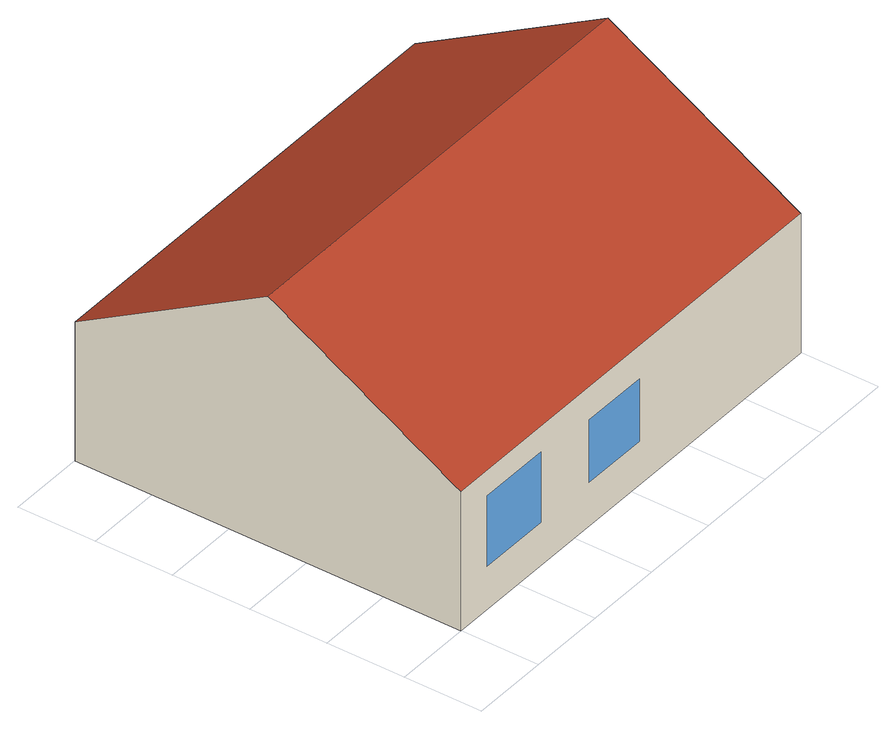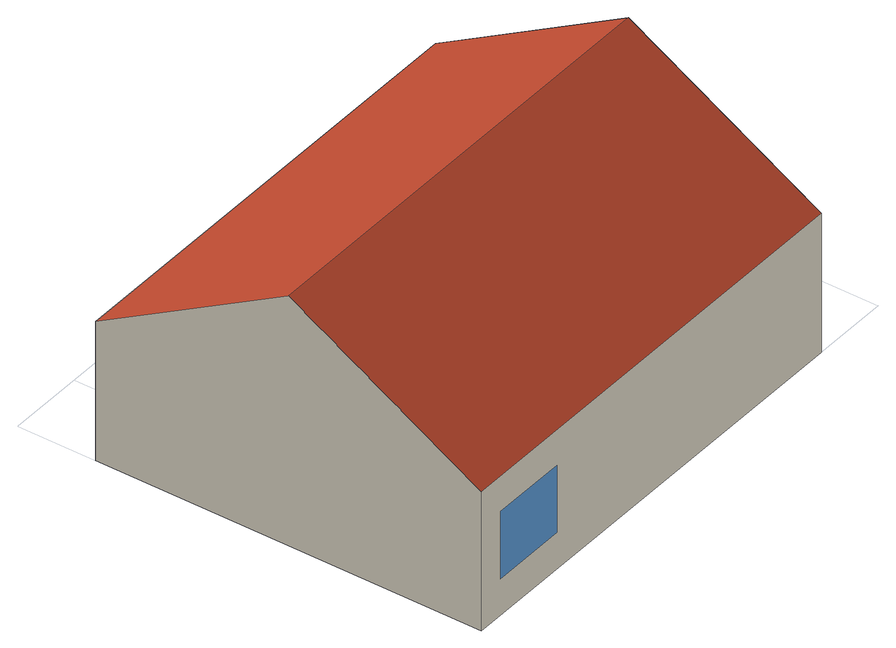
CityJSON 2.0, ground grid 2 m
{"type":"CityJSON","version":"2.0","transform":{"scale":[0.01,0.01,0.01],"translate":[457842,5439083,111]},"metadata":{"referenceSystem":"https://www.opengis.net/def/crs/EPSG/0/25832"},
"CityObjects":{
"building1":{"type":"Building","attributes":{"description":"FZK-Haus (Forschungszentrum Karlsruhe, now KIT), created by Karl-Heinz Haefele","name":"AC14-FZK-Haus","relativeToTerrain":"entirelyAboveTerrain","GrossPlannedArea":{"value":120,"uom":"m2"},"ConstructionMethod":"New Building","IsLandmarked":"NO","dateOfConstruction":"2020-01-01","measuredHeight":6.52,"class":"1000","function":"1000","usage":"1000","roofType":"1030","storeysAboveGround":2,"storeysBelowGround":0},"address":[{"Locality":"Eggenstein-Leopoldshafen","ThoroughfareName":"Spöcker Straße","ThoroughfareNumber":"4711","PostCode":"76344"}],"geometry":[{"type":"MultiSurface","lod":"3","boundaries":[[[0,1,2,3,4]],[[5,4,3,6]],[[7,5,6,8,9]],[[0,7,9,1]],[[1,9,8,2]],[[5,7,0,4]],[[6,3,2,8]],[[10,11,12,13]],[[14,15,16,17]],[[18,19,20,21]]],"semantics":{"surfaces":[{"type":"WallSurface"},{"type":"RoofSurface"},{"type":"GroundSurface"},{"type":"Window"}],"values":[0,0,0,1,0,1,2,3,3,3]}}]}
},
"vertices":[
[0,500,732],[0,1000,443],[0,1000,80],[0,0,80],[0,0,443],[1200,0,443],[1200,0,80],[1200,500,732],[1200,1000,80],[1200,1000,443],[92,0,193],[282,0,193],[282,0,377],[92,0,377],[452,0,194],[630,0,194],[630,0,357],[452,0,357],[1133,1000,175],[934,1000,175],[934,1000,351],[1133,1000,351]
]}
